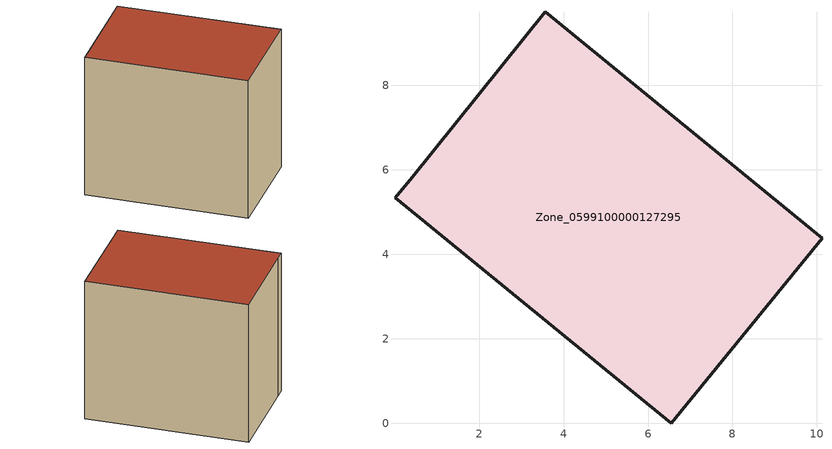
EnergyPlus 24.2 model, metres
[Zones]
Zone_0599100000127295
 floor ground (C_G): 6.55,0 0.02,5.34 0.42,5.82 3.57,9.74 10.12,4.38 z0
 wall outside (C_F): 6.55,0 10.12,4.38 3.57,9.74 0.42,5.82 0.02,5.34 6.55,0 z0:7.66
 roof outside (C_R): 0.02,5.34 6.55,0 10.12,4.38 3.57,9.74 0.42,5.82 z7.66
[BUILDING]
Pand.0599100000127295: North Axis=0; Terrain=City; Loads Convergence Tolerance Value=0.04; Temperature Convergence Tolerance Value=0.4; Solar Distribution=FullExterior; Maximum Number of Warmup Days=25; Minimum Number of Warmup Days=1
[Site:Location]
Rotterdam.The.Hague.AP_ZH_NLD Design_Conditions: Latitude=51.96; Longitude=4.45; Time Zone=1; Elevation=-4.5
[SITE:GROUNDTEMPERATURE:BUILDINGSURFACE]
18, 18, 18, 18, 18, 18, 18, 18, 18, 18, 18, 18
[MATERIAL] Thermal Absorptance=0.9; Solar Absorptance=0.7; Visible Absorptance=0.7
Name | Roughness | Thickness | Conductivity | Density | Specific Heat
G.TI.1946-1964 | MediumSmooth | 0.15 | 1 | 540 | 1210
F.TI.1946-1964 | Rough | 0.3 | 0.857143 | 1920 | 840
R.TI.1946-1964 | MediumRough | 0.2 | 0.277778 | 1500 | 1000
[CONSTRUCTION]
C_G: G.TI.1946-1964
C_F: F.TI.1946-1964
C_R: R.TI.1946-1964
[ZONE]
Zone_0599100000127295: Type=1; Multiplier=1; Ceiling Height=Autocalculate; Volume=Autocalculate; Floor Area=autocalculate; Part of Total Floor Area=Yes
[ZONEINFILTRATION:DESIGNFLOWRATE]
Infil_Zone_0599100000127295: Zone or ZoneList or Space or SpaceList=Zone_0599100000127295; Schedule=AlwaysOn; Design Flow Rate Calculation Method=Flow/Area; Flow Rate per Floor Area=0.003; Constant Term Coefficient=1; Temperature Term Coefficient=0; Velocity Term Coefficient=0; Velocity Squared Term Coefficient=0
[HVACTEMPLATE:ZONE:IDEALLOADSAIRSYSTEM]
Zone_0599100000127295: Maximum Heating Supply Air Temperature=50; Minimum Cooling Supply Air Temperature=13; Maximum Heating Supply Air Humidity Ratio=0.0156; Minimum Cooling Supply Air Humidity Ratio=0.0077; Heating Limit=NoLimit; Cooling Limit=NoLimit; Dehumidification Control Type=ConstantSensibleHeatRatio; Cooling Sensible Heat Ratio=0.7; Dehumidification Setpoint=60; Humidification Control Type=None; Humidification Setpoint=30; Outdoor Air Method=None; Outdoor Air Flow Rate per Person=0.00944; Outdoor Air Flow Rate per Zone Floor Area=0; Outdoor Air Flow Rate per Zone=0; Demand Controlled Ventilation Type=None; Outdoor Air Economizer Type=NoEconomizer; Heat Recovery Type=None; Sensible Heat Recovery Effectiveness=0.7; Latent Heat Recovery Effectiveness=0.65
[ZONECONTROL:THERMOSTAT]
ThermostatControl_Zone_0599100000127295: Zone or ZoneList=Zone_0599100000127295; Control Type Schedule=DualSetpointControlType; Control 1=Thermostat_Zone_0599100000127295; Temperature Difference Between Cutout And Setpoint=0
[THERMOSTATSETPOINT:DUALSETPOINT]
Thermostat_Zone_0599100000127295: Heating Setpoint Temperature Schedule=HeatingSetpoint_Zone_0599100000127295; Cooling Setpoint Temperature Schedule=CoolingSetpoint_Zone_0599100000127295
[SCHEDULE:COMPACT]
HeatingSetpoint_Zone_0599100000127295: Through: 12/31, For: AllDays, Until: 24:00, 21
CoolingSetpoint_Zone_0599100000127295: Through: 12/31, For: AllDays, Until: 24:00, 24
DualSetpointControlType: Through: 12/31, For: AllDays, Until: 24:00, 4
AlwaysOn: Through: 12/31, For: AllDays, Until: 24:00, 1
